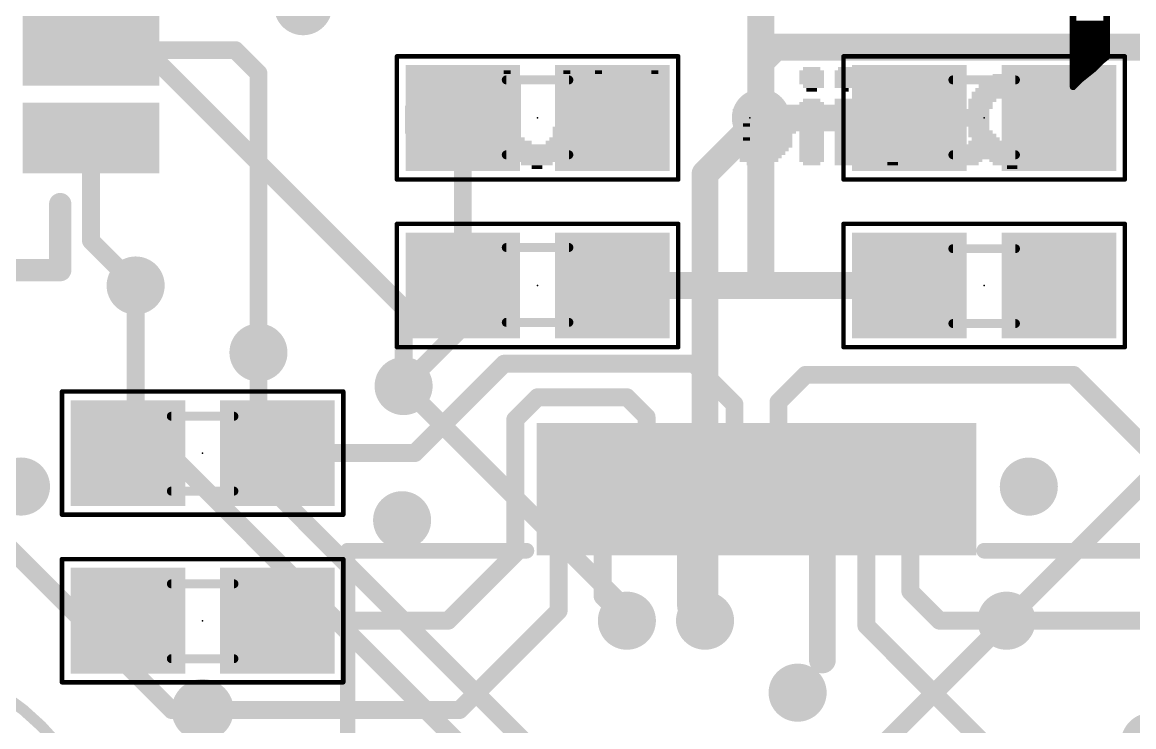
# Model space of a CAD drawing. Extents: x -38 to 69, y -13 to 33.
# Drawn here: x 4.3 to 16.94, y 4.51 to 12.52 of the extents above; entities that cross this region are included whole.
import ezdxf

# ---------------------------------------------------------------- set-up
doc = ezdxf.new("R2010")
doc.units = 0
for name, color, linetype in [('1', 12, 'CONTINUOUS'), ('16', 132, 'CONTINUOUS'), ('18', 110, 'CONTINUOUS'), ('21', 41, 'CONTINUOUS'), ('22', 40, 'CONTINUOUS'), ('23', 53, 'CONTINUOUS'), ('24', 53, 'CONTINUOUS'), ('29', 253, 'CONTINUOUS'), ('31', 253, 'CONTINUOUS'), ('39', 12, 'CONTINUOUS'), ('51', 53, 'CONTINUOUS')]:
    doc.layers.add(name, color=color, linetype=linetype)

# ---------------------------------------------------------------- blocks, each defined once
blk = doc.blocks.new('RECT')
blk.add_solid([(-0.5, -0.5), (0.5, -0.5), (-0.5, 0.5), (0.5, 0.5)])
blk = doc.blocks.new('ROUNDV')
at = {"const_width": 0.5}
blk.add_lwpolyline([(0, -0.25, 1), (0, 0.25, 1), (0, -0.25)], format="xyb", dxfattribs=at)

msp = doc.modelspace()

# ---------------------------------------------------------------- linework, layer by layer
at = {"layer": '1'}
for points, const_width in [([(5.08, 12.2), (6.723, 12.2)], 0.2032), ([(6.723, 12.2), (6.985, 11.938)], 0.2032), ([(12.8698, 12.2348), (12.7, 12.065)], 0.3048), ([(20.2852, 12.2348), (12.8698, 12.2348)], 0.3048), ([(12.7, 12.065), (12.7, 11.43)], 0.3048), ([(6.985, 11.938), (6.985, 8.763)], 0.2032), ([(9.31, 9.525), (9.31, 11.43)], 0.2032), ([(14.39, 11.43), (12.7, 11.43)], 0.3048), ([(12.7, 11.43), (12.7, 9.525)], 0.3048), ([(5.08, 11.2), (5.08, 10.033)], 0.2032), ([(5.08, 10.033), (5.588, 9.525)], 0.2032), ([(9.31, 9.525), (9.31, 9.056)], 0.2032), ([(11.01, 9.525), (11.811, 9.525)], 0.3048), ([(12.065, 9.525), (11.811, 9.525)], 0.3048), ([(12.7, 9.525), (12.065, 9.525)], 0.3048), ([(14.39, 9.525), (12.7, 9.525)], 0.3048), ([(9.31, 9.056), (8.636, 8.382)], 0.2032), ([(8.763, 7.62), (9.779, 8.636)], 0.2032), ([(9.779, 8.636), (11.938, 8.636)], 0.2032), ([(11.938, 8.636), (12.4, 8.174)], 0.2032), ([(13.208, 8.509), (12.9, 8.201)], 0.2032), ([(16.256, 8.509), (13.208, 8.509)], 0.2032), ([(17.145, 7.62), (16.256, 8.509)], 0.2032), ([(10.16, 8.255), (9.906, 8.001)], 0.2032), ([(11.176, 8.255), (10.16, 8.255)], 0.2032), ([(11.4, 8.031), (11.176, 8.255)], 0.2032), ([(12.4, 8.174), (12.4, 7.21)], 0.2032), ([(12.9, 8.201), (12.9, 7.21)], 0.2032), ([(9.906, 8.001), (9.906, 6.477)], 0.2032), ([(11.4, 8.031), (11.4, 7.21)], 0.2032), ([(7.2, 7.62), (8.763, 7.62)], 0.2032), ([(11.9, 7.21), (11.9, 5.88)], 0.3048), ([(13.4, 7.21), (13.4, 5.269)], 0.3048), ([(10.4, 5.828), (10.4, 7.21)], 0.2032), ([(10.9, 7.21), (10.9, 5.991)], 0.2032), ([(13.9, 7.21), (13.9, 5.658)], 0.2032), ([(14.4, 7.21), (14.4, 6.047)], 0.2032), ([(9.906, 6.477), (9.144, 5.715)], 0.2032), ([(10.9, 5.991), (11.176, 5.715)], 0.2032), ([(14.4, 6.047), (14.732, 5.715)], 0.2032), ([(11.9, 5.88), (12.065, 5.715)], 0.3048), ([(9.144, 5.715), (7.2, 5.715)], 0.2032), ([(10.4, 5.828), (9.271, 4.699)], 0.2032), ([(14.732, 5.715), (15.494, 5.715)], 0.2032), ([(18.2, 5.715), (15.494, 5.715)], 0.2032), ([(13.9, 5.658), (15.24, 4.318)], 0.2032), ([(9.271, 4.699), (6.35, 4.699)], 0.2032)]:
    msp.add_lwpolyline(points, dxfattribs=dict(at, const_width=const_width))
for points, const_width in [([(5.08, 12.2508, 1), (5.08, 12.1492)], 0.1016), ([(6.7589, 12.2359, 1), (6.6871, 12.1641)], 0.1016), ([(6.723, 12.1492, 1), (6.723, 12.2508)], 0.1016), ([(12.8698, 12.311, 1), (12.8698, 12.1586)], 0.1524), ([(12.9237, 12.1809, 1), (12.8159, 12.2887)], 0.1524), ([(12.7762, 12.065, 1), (12.6238, 12.065)], 0.1524), ([(12.6461, 12.1189, 1), (12.7539, 12.0111)], 0.1524), ([(7.0358, 11.938, 1), (6.9342, 11.938)], 0.1016), ([(6.9491, 11.9021, 1), (7.0209, 11.9739)], 0.1016), ([(9.3608, 11.43, 1), (9.2592, 11.43)], 0.1016), ([(12.7, 11.5062, 1), (12.7, 11.3538)], 0.1524), ([(12.7762, 11.43, 1), (12.6238, 11.43)], 0.1524), ([(12.6238, 11.43, 1), (12.7762, 11.43)], 0.1524), ([(14.39, 11.3538, 1), (14.39, 11.5062)], 0.1524), ([(5.1308, 11.2, 1), (5.0292, 11.2)], 0.1016), ([(5.1159, 10.0689, 1), (5.0441, 9.9971)], 0.1016), ([(5.0292, 10.033, 1), (5.1308, 10.033)], 0.1016), ([(5.5521, 9.4891, 1), (5.6239, 9.5609)], 0.1016), ([(9.3608, 9.525, 1), (9.2592, 9.525)], 0.1016), ([(11.01, 9.6012, 1), (11.01, 9.4488)], 0.1524), ([(11.811, 9.6012, 1), (11.811, 9.4488)], 0.1524), ([(11.811, 9.4488, 1), (11.811, 9.6012)], 0.1524), ([(12.065, 9.6012, 1), (12.065, 9.4488)], 0.1524), ([(12.065, 9.4488, 1), (12.065, 9.6012)], 0.1524), ([(12.7, 9.6012, 1), (12.7, 9.4488)], 0.1524), ([(12.7, 9.4488, 1), (12.7, 9.6012)], 0.1524), ([(14.39, 9.4488, 1), (14.39, 9.6012)], 0.1524), ([(9.2592, 9.525, 1), (9.3608, 9.525)], 0.1016), ([(12.6238, 9.525, 1), (12.7762, 9.525)], 0.1524), ([(9.2592, 9.056, 1), (9.3608, 9.056)], 0.1016), ([(9.3459, 9.0201, 1), (9.2741, 9.0919)], 0.1016), ([(6.9342, 8.763, 1), (7.0358, 8.763)], 0.1016), ([(9.779, 8.6868, 1), (9.779, 8.5852)], 0.1016), ([(9.8149, 8.6001, 1), (9.7431, 8.6719)], 0.1016), ([(11.9739, 8.6719, 1), (11.9021, 8.6001)], 0.1016), ([(11.938, 8.5852, 1), (11.938, 8.6868)], 0.1016), ([(13.208, 8.5598, 1), (13.208, 8.4582)], 0.1016), ([(13.2439, 8.4731, 1), (13.1721, 8.5449)], 0.1016), ([(16.2919, 8.5449, 1), (16.2201, 8.4731)], 0.1016), ([(16.256, 8.4582, 1), (16.256, 8.5598)], 0.1016), ([(8.6001, 8.4179, 1), (8.6719, 8.3461)], 0.1016), ([(10.16, 8.3058, 1), (10.16, 8.2042)], 0.1016), ([(10.1959, 8.2191, 1), (10.1241, 8.2909)], 0.1016), ([(11.2119, 8.2909, 1), (11.1401, 8.2191)], 0.1016), ([(11.176, 8.2042, 1), (11.176, 8.3058)], 0.1016), ([(12.4508, 8.174, 1), (12.3492, 8.174)], 0.1016), ([(12.3641, 8.1381, 1), (12.4359, 8.2099)], 0.1016), ([(12.9508, 8.201, 1), (12.8492, 8.201)], 0.1016), ([(12.8641, 8.2369, 1), (12.9359, 8.1651)], 0.1016), ([(9.9568, 8.001, 1), (9.8552, 8.001)], 0.1016), ([(11.4508, 8.031, 1), (11.3492, 8.031)], 0.1016), ([(11.3641, 7.9951, 1), (11.4359, 8.0669)], 0.1016), ([(9.8701, 8.0369, 1), (9.9419, 7.9651)], 0.1016), ([(7.2, 7.6708, 1), (7.2, 7.5692)], 0.1016), ([(8.763, 7.5692, 1), (8.763, 7.6708)], 0.1016), ([(8.7271, 7.6559, 1), (8.7989, 7.5841)], 0.1016), ([(11.9762, 7.21, 1), (11.8238, 7.21)], 0.1524), ([(13.4762, 7.21, 1), (13.3238, 7.21)], 0.1524), ([(10.4508, 7.21, 1), (10.3492, 7.21)], 0.1016), ([(10.9508, 7.21, 1), (10.8492, 7.21)], 0.1016), ([(11.3492, 7.21, 1), (11.4508, 7.21)], 0.1016), ([(12.3492, 7.21, 1), (12.4508, 7.21)], 0.1016), ([(12.8492, 7.21, 1), (12.9508, 7.21)], 0.1016), ([(13.9508, 7.21, 1), (13.8492, 7.21)], 0.1016), ([(14.4508, 7.21, 1), (14.3492, 7.21)], 0.1016), ([(9.9419, 6.4411, 1), (9.8701, 6.5129)], 0.1016), ([(9.8552, 6.477, 1), (9.9568, 6.477)], 0.1016), ([(10.9359, 6.0269, 1), (10.8641, 5.9551)], 0.1016), ([(14.4359, 6.0829, 1), (14.3641, 6.0111)], 0.1016), ([(14.3492, 6.047, 1), (14.4508, 6.047)], 0.1016), ([(10.8492, 5.991, 1), (10.9508, 5.991)], 0.1016), ([(11.9539, 5.9339, 1), (11.8461, 5.8261)], 0.1524), ([(11.8238, 5.88, 1), (11.9762, 5.88)], 0.1524), ([(7.2, 5.7658, 1), (7.2, 5.6642)], 0.1016), ([(9.144, 5.6642, 1), (9.144, 5.7658)], 0.1016), ([(10.3492, 5.828, 1), (10.4508, 5.828)], 0.1016), ([(10.4359, 5.7921, 1), (10.3641, 5.8639)], 0.1016), ([(12.0111, 5.6611, 1), (12.1189, 5.7689)], 0.1524), ([(14.732, 5.7658, 1), (14.732, 5.6642)], 0.1016), ([(15.494, 5.7658, 1), (15.494, 5.6642)], 0.1016), ([(15.494, 5.6642, 1), (15.494, 5.7658)], 0.1016), ([(9.1081, 5.7509, 1), (9.1799, 5.6791)], 0.1016), ([(11.1401, 5.6791, 1), (11.2119, 5.7509)], 0.1016), ([(13.9359, 5.6939, 1), (13.8641, 5.6221)], 0.1016), ([(13.8492, 5.658, 1), (13.9508, 5.658)], 0.1016), ([(14.6961, 5.6791, 1), (14.7679, 5.7509)], 0.1016), ([(13.3238, 5.269, 1), (13.4762, 5.269)], 0.1524), ([(6.35, 4.7498, 1), (6.35, 4.6482)], 0.1016), ([(9.2351, 4.7349, 1), (9.3069, 4.6631)], 0.1016), ([(9.271, 4.6482, 1), (9.271, 4.7498)], 0.1016)]:
    msp.add_lwpolyline(points, format="xyb", dxfattribs=dict(at, const_width=const_width))
at = {"layer": '16'}
for points, const_width in [([(4.699, 13.208), (8.636, 9.271)], 0.2032), ([(12.7, 13.208), (12.7, 11.43)], 0.3048), ([(12.7, 11.43), (12.065, 10.795)], 0.3048), ([(12.065, 10.795), (12.065, 5.715)], 0.3048), ([(5.588, 9.525), (5.588, 8.001)], 0.2032), ([(8.636, 8.382), (8.636, 9.271)], 0.2032), ([(6.985, 8.763), (6.985, 7.366)], 0.2032), ([(11.176, 5.842), (8.636, 8.382)], 0.2032), ([(10.795, 2.794), (5.588, 8.001)], 0.2032), ([(17.78, 8.001), (15.494, 5.715)], 0.2032), ([(5.9988, 4.699), (3.175, 7.5228)], 0.2032), ([(6.985, 7.366), (10.922, 3.429)], 0.2032), ([(11.176, 5.715), (11.176, 5.842)], 0.2032), ([(13.208, 3.429), (15.494, 5.715)], 0.2032), ([(6.35, 4.699), (5.9988, 4.699)], 0.2032)]:
    msp.add_lwpolyline(points, dxfattribs=dict(at, const_width=const_width))
for points, const_width in [([(12.6238, 11.43, 1), (12.7762, 11.43)], 0.1524), ([(12.7539, 11.3761, 1), (12.6461, 11.4839)], 0.1524), ([(12.1412, 10.795, 1), (11.9888, 10.795)], 0.1524), ([(12.0111, 10.8489, 1), (12.1189, 10.7411)], 0.1524), ([(5.6388, 9.525, 1), (5.5372, 9.525)], 0.1016), ([(8.6868, 9.271, 1), (8.5852, 9.271)], 0.1016), ([(8.6001, 9.2351, 1), (8.6719, 9.3069)], 0.1016), ([(7.0358, 8.763, 1), (6.9342, 8.763)], 0.1016), ([(8.6719, 8.4179, 1), (8.6001, 8.3461)], 0.1016), ([(8.5852, 8.382, 1), (8.6868, 8.382)], 0.1016), ([(5.6239, 8.0369, 1), (5.5521, 7.9651)], 0.1016), ([(5.5372, 8.001, 1), (5.6388, 8.001)], 0.1016), ([(7.0209, 7.4019, 1), (6.9491, 7.3301)], 0.1016), ([(6.9342, 7.366, 1), (7.0358, 7.366)], 0.1016), ([(11.2268, 5.842, 1), (11.1252, 5.842)], 0.1016), ([(11.1401, 5.8061, 1), (11.2119, 5.8779)], 0.1016), ([(15.5299, 5.6791, 1), (15.4581, 5.7509)], 0.1016), ([(11.1252, 5.715, 1), (11.2268, 5.715)], 0.1016), ([(11.9888, 5.715, 1), (12.1412, 5.715)], 0.1524), ([(15.4581, 5.7509, 1), (15.5299, 5.6791)], 0.1016), ([(5.9988, 4.7498, 1), (5.9988, 4.6482)], 0.1016), ([(5.9629, 4.6631, 1), (6.0347, 4.7349)], 0.1016), ([(6.35, 4.6482, 1), (6.35, 4.7498)], 0.1016)]:
    msp.add_lwpolyline(points, format="xyb", dxfattribs=dict(at, const_width=const_width))
at = {"layer": '21'}
for points, const_width in [([(4.73, 10.45), (4.73, 9.7)], 0.254), ([(4.73, 9.7), (3.08, 9.7)], 0.254), ([(8, 6.51), (8, 2.864)], 0.1778), ([(8, 6.51), (10.033, 6.51)], 0.1778), ([(17.3, 6.51), (15.24, 6.51)], 0.1778)]:
    msp.add_lwpolyline(points, dxfattribs=dict(at, const_width=const_width))
for points, const_width in [([(4.7935, 10.45, 1), (4.6665, 10.45)], 0.127), ([(4.6665, 9.7, 1), (4.7935, 9.7)], 0.127), ([(4.73, 9.6365, 1), (4.73, 9.7635)], 0.127), ([(8.0444, 6.51, 1), (7.9555, 6.51)], 0.0889), ([(8, 6.5545, 1), (8, 6.4656)], 0.0889), ([(10.033, 6.4656, 1), (10.033, 6.5545)], 0.0889), ([(15.24, 6.5545, 1), (15.24, 6.4656)], 0.0889)]:
    msp.add_lwpolyline(points, format="xyb", dxfattribs=dict(at, const_width=const_width))
at = {"layer": '22', "const_width": 0.0762}
for points in [[(16.632, 12.124), (16.632, 13.974)], [(16.252, 12.804), (16.252, 11.784)], [(16.252, 12.4968), (16.632, 12.4968)], [(16.252, 12.4206), (16.632, 12.4206)], [(16.252, 12.3444), (16.632, 12.3444)], [(16.252, 12.2682), (16.632, 12.2682)], [(16.252, 12.192), (16.632, 12.192)], [(16.252, 12.1158), (16.6218, 12.1158)], [(16.582, 12.084), (16.632, 12.124)], [(16.252, 12.0396), (16.5376, 12.0396)], [(16.342, 11.874), (16.492, 11.994)], [(16.492, 11.994), (16.582, 12.084)], [(16.252, 11.9634), (16.4537, 11.9634)], [(16.252, 11.8872), (16.3585, 11.8872)], [(16.252, 11.784), (16.342, 11.874)], [(16.252, 11.811), (16.279, 11.811)]]:
    msp.add_lwpolyline(points, dxfattribs=at)
at = {"layer": '22', "const_width": 0.0381}
for points in [[(16.252, 12.5159, 1), (16.252, 12.4778)], [(16.632, 12.4778, 1), (16.632, 12.5159)], [(16.252, 12.4397, 1), (16.252, 12.4016)], [(16.632, 12.4016, 1), (16.632, 12.4397)], [(16.252, 12.3635, 1), (16.252, 12.3254)], [(16.252, 12.2873, 1), (16.252, 12.2492)], [(16.632, 12.3254, 1), (16.632, 12.3635)], [(16.632, 12.2492, 1), (16.632, 12.2873)], [(16.252, 12.2111, 1), (16.252, 12.173)], [(16.252, 12.1349, 1), (16.252, 12.0968)], [(16.613, 12.124, 1), (16.6511, 12.124)], [(16.6439, 12.1091, 1), (16.6201, 12.1389)], [(16.6218, 12.0968, 1), (16.6218, 12.1349)], [(16.632, 12.173, 1), (16.632, 12.2111)], [(16.252, 12.0587, 1), (16.252, 12.0206)], [(16.4785, 12.0075, 1), (16.5055, 11.9805)], [(16.5039, 11.9791, 1), (16.4801, 12.0089)], [(16.5376, 12.0206, 1), (16.5376, 12.0587)], [(16.5701, 12.0989, 1), (16.5939, 12.0691)], [(16.5955, 12.0705, 1), (16.5685, 12.0975)], [(16.252, 11.9825, 1), (16.252, 11.9444)], [(16.252, 11.9063, 1), (16.252, 11.8681)], [(16.3301, 11.8889, 1), (16.3539, 11.8591)], [(16.3555, 11.8605, 1), (16.3285, 11.8875)], [(16.3585, 11.8681, 1), (16.3585, 11.9063)], [(16.4537, 11.9444, 1), (16.4537, 11.9825)], [(16.252, 11.83, 1), (16.252, 11.7919)], [(16.2385, 11.7975, 1), (16.2655, 11.7705)], [(16.233, 11.784, 1), (16.2711, 11.784)], [(16.279, 11.7919, 1), (16.279, 11.83)]]:
    msp.add_lwpolyline(points, format="xyb", dxfattribs=at)
at = {"layer": '23'}
for p in [(10.16, 11.43), (15.24, 11.43), (10.16, 9.525), (15.24, 9.525), (6.35, 7.62), (6.35, 5.715)]:
    msp.add_point(p, dxfattribs=at)
at = {"layer": '24'}
msp.add_point((12.573, 11.43), dxfattribs=at)
at = {"layer": '39', "const_width": 0.0508}
for points in [[(8.56, 12.13), (11.76, 12.13)], [(8.56, 10.73), (8.56, 12.13)], [(11.76, 12.13), (11.76, 10.73)], [(13.64, 12.13), (16.84, 12.13)], [(13.64, 10.73), (13.64, 12.13)], [(16.84, 12.13), (16.84, 10.73)], [(11.76, 10.73), (8.56, 10.73)], [(16.84, 10.73), (13.64, 10.73)], [(8.56, 10.225), (11.76, 10.225)], [(8.56, 8.825), (8.56, 10.225)], [(11.76, 10.225), (11.76, 8.825)], [(13.64, 8.825), (13.64, 10.225)], [(13.64, 10.225), (16.84, 10.225)], [(16.84, 10.225), (16.84, 8.825)], [(11.76, 8.825), (8.56, 8.825)], [(16.84, 8.825), (13.64, 8.825)], [(4.75, 6.92), (4.75, 8.32)], [(4.75, 8.32), (7.95, 8.32)], [(7.95, 8.32), (7.95, 6.92)], [(7.95, 6.92), (4.75, 6.92)], [(4.75, 5.015), (4.75, 6.415)], [(4.75, 6.415), (7.95, 6.415)], [(7.95, 6.415), (7.95, 5.015)], [(7.95, 5.015), (4.75, 5.015)]]:
    msp.add_lwpolyline(points, dxfattribs=at)
at = {"layer": '39'}
for points, const_width in [([(8.56, 12.1427, 1), (8.56, 12.1173)], 0.0254), ([(8.5727, 12.13, 1), (8.5473, 12.13)], 0.0254), ([(11.7727, 12.13, 1), (11.7473, 12.13)], 0.0254), ([(11.76, 12.1173, 1), (11.76, 12.1427)], 0.0254), ([(13.64, 12.1427, 1), (13.64, 12.1173)], 0.0254), ([(13.6527, 12.13, 1), (13.6273, 12.13)], 0.0254), ([(16.8527, 12.13, 1), (16.8273, 12.13)], 0.0254), ([(16.84, 12.1173, 1), (16.84, 12.1427)], 0.0254), ([(8.56, 10.7427, 1), (8.56, 10.7173)], 0.0254), ([(11.76, 10.7173, 1), (11.76, 10.7427)], 0.0254), ([(13.64, 10.7427, 1), (13.64, 10.7173)], 0.0254), ([(16.84, 10.7173, 1), (16.84, 10.7427)], 0.0254), ([(8.5473, 10.73, 1), (8.5727, 10.73)], 0.0254), ([(11.7473, 10.73, 1), (11.7727, 10.73)], 0.0254), ([(13.6273, 10.73, 1), (13.6527, 10.73)], 0.0254), ([(16.8273, 10.73, 1), (16.8527, 10.73)], 0.0254), ([(8.56, 10.2377, 1), (8.56, 10.2123)], 0.0254), ([(8.5727, 10.225, 1), (8.5473, 10.225)], 0.0254), ([(11.7727, 10.225, 1), (11.7473, 10.225)], 0.0254), ([(11.76, 10.2123, 1), (11.76, 10.2377)], 0.0254), ([(13.6527, 10.225, 1), (13.6273, 10.225)], 0.0254), ([(13.64, 10.2377, 1), (13.64, 10.2123)], 0.0254), ([(16.8527, 10.225, 1), (16.8273, 10.225)], 0.0254), ([(16.84, 10.2123, 1), (16.84, 10.2377)], 0.0254), ([(8.56, 8.8377, 1), (8.56, 8.8123)], 0.0254), ([(8.5473, 8.825, 1), (8.5727, 8.825)], 0.0254), ([(11.7473, 8.825, 1), (11.7727, 8.825)], 0.0254), ([(11.76, 8.8123, 1), (11.76, 8.8377)], 0.0254), ([(13.64, 8.8377, 1), (13.64, 8.8123)], 0.0254), ([(13.6273, 8.825, 1), (13.6527, 8.825)], 0.0254), ([(16.8273, 8.825, 1), (16.8527, 8.825)], 0.0254), ([(16.84, 8.8123, 1), (16.84, 8.8377)], 0.0254), ([(4.7627, 8.32, 1), (4.7373, 8.32)], 0.0254), ([(4.75, 8.3327, 1), (4.75, 8.3073)], 0.0254), ([(7.9627, 8.32, 1), (7.9373, 8.32)], 0.0254), ([(7.95, 8.3073, 1), (7.95, 8.3327)], 0.0254), ([(4.75, 6.9327, 1), (4.75, 6.9073)], 0.0254), ([(4.7373, 6.92, 1), (4.7627, 6.92)], 0.0254), ([(7.9373, 6.92, 1), (7.9627, 6.92)], 0.0254), ([(7.95, 6.9073, 1), (7.95, 6.9327)], 0.0254), ([(4.7627, 6.415, 1), (4.7373, 6.415)], 0.0254), ([(4.75, 6.4277, 1), (4.75, 6.4023)], 0.0254), ([(7.9627, 6.415, 1), (7.9373, 6.415)], 0.0254), ([(7.95, 6.4023, 1), (7.95, 6.4277)], 0.0254), ([(2.54, -0.254, 1), (2.54, 5.334, 1), (2.54, -0.254)], 0.127), ([(4.75, 5.0277, 1), (4.75, 5.0023)], 0.0254), ([(4.7373, 5.015, 1), (4.7627, 5.015)], 0.0254), ([(7.9373, 5.015, 1), (7.9627, 5.015)], 0.0254), ([(7.95, 5.0023, 1), (7.95, 5.0277)], 0.0254)]:
    msp.add_lwpolyline(points, format="xyb", dxfattribs=dict(at, const_width=const_width))
at = {"layer": '51', "const_width": 0.1016}
for points in [[(9.804, 11.862), (10.516, 11.862)], [(14.884, 11.862), (15.596, 11.862)], [(9.804, 11.011), (10.516, 11.011)], [(14.884, 11.011), (15.596, 11.011)], [(9.804, 9.957), (10.516, 9.957)], [(15.596, 9.944), (14.884, 9.944)], [(9.804, 9.106), (10.516, 9.106)], [(15.596, 9.093), (14.884, 9.093)], [(6.706, 8.039), (5.994, 8.039)], [(6.706, 7.188), (5.994, 7.188)], [(6.706, 6.134), (5.994, 6.134)], [(6.706, 5.283), (5.994, 5.283)]]:
    msp.add_lwpolyline(points, dxfattribs=at)
at = {"layer": '51', "const_width": 0.0508}
for points in [[(9.804, 11.8874, 1), (9.804, 11.8366)], [(10.516, 11.8366, 1), (10.516, 11.8874)], [(14.884, 11.8874, 1), (14.884, 11.8366)], [(15.596, 11.8366, 1), (15.596, 11.8874)], [(9.804, 11.0364, 1), (9.804, 10.9856)], [(10.516, 10.9856, 1), (10.516, 11.0364)], [(14.884, 11.0364, 1), (14.884, 10.9856)], [(15.596, 10.9856, 1), (15.596, 11.0364)], [(9.804, 9.9824, 1), (9.804, 9.9316)], [(10.516, 9.9316, 1), (10.516, 9.9824)], [(14.884, 9.9694, 1), (14.884, 9.9186)], [(15.596, 9.9186, 1), (15.596, 9.9694)], [(9.804, 9.1314, 1), (9.804, 9.0806)], [(10.516, 9.0806, 1), (10.516, 9.1314)], [(14.884, 9.1184, 1), (14.884, 9.0676)], [(15.596, 9.0676, 1), (15.596, 9.1184)], [(5.994, 8.0644, 1), (5.994, 8.0136)], [(6.706, 8.0136, 1), (6.706, 8.0644)], [(5.994, 7.2134, 1), (5.994, 7.1626)], [(6.706, 7.1626, 1), (6.706, 7.2134)], [(5.994, 6.1594, 1), (5.994, 6.1086)], [(6.706, 6.1086, 1), (6.706, 6.1594)], [(5.994, 5.3084, 1), (5.994, 5.2576)], [(6.706, 5.2576, 1), (6.706, 5.3084)]]:
    msp.add_lwpolyline(points, format="xyb", dxfattribs=at)

# ---------------------------------------------------------------- block references
at = {"layer": '1'}
for p, xscale, yscale, rotation in [((5.08, 12.2), 0.6, 1.35, 270), ((5.08, 11.2), 0.6, 1.35, 270), ((10.4, 7.21), 1.3, 0.3, 90), ((10.9, 7.21), 1.3, 0.3, 90), ((11.4, 7.21), 1.3, 0.3, 90), ((11.9, 7.21), 1.3, 0.3, 90), ((12.4, 7.21), 1.3, 0.3, 90), ((12.9, 7.21), 1.3, 0.3, 90), ((13.4, 7.21), 1.3, 0.3, 90), ((13.9, 7.21), 1.3, 0.3, 90), ((14.4, 7.21), 1.3, 0.3, 90), ((14.9, 7.21), 1.3, 0.3, 90)]:
    msp.add_blockref('RECT', p, dxfattribs=dict(at, xscale=xscale, yscale=yscale, rotation=rotation))
at = {"layer": '1', "xscale": 1.1}
for p in [(9.31, 11.43), (11.01, 11.43), (14.39, 11.43), (16.09, 11.43), (9.31, 9.525), (11.01, 9.525)]:
    msp.add_blockref('RECT', p, dxfattribs=at)
at = {"layer": '1', "xscale": 1.1, "rotation": 180}
for p in [(14.39, 9.525), (16.09, 9.525), (5.5, 7.62), (7.2, 7.62), (5.5, 5.715), (7.2, 5.715)]:
    msp.add_blockref('RECT', p, dxfattribs=at)
at = {"layer": '18'}
for p, xscale, yscale in [((7.493, 12.7), 0.6604, 0.6604), ((7.493, 12.7), 0.6604, 0.6604), ((12.7, 11.43), 0.6604, 0.6604), ((12.7, 11.43), 0.6604, 0.6604), ((5.588, 9.525), 0.6604, 0.6604), ((5.588, 9.525), 0.6604, 0.6604), ((6.985, 8.763), 0.6604, 0.6604), ((6.985, 8.763), 0.6604, 0.6604), ((8.636, 8.382), 0.6604, 0.6604), ((8.636, 8.382), 0.6604, 0.6604), ((4.284, 7.24), 0.6604, 0.6604), ((4.284, 7.24), 0.6604, 0.6604), ((15.748, 7.239), 0.6604, 0.6604), ((15.748, 7.239), 0.6604, 0.6604), ((8.619, 6.857), 0.6604, 0.6604), ((8.619, 6.857), 0.6604, 0.6604), ((11.176, 5.715), 0.6604, 0.6604), ((11.176, 5.715), 0.6604, 0.6604), ((12.065, 5.715), 0.6604, 0.6604), ((12.065, 5.715), 0.6604, 0.6604), ((15.494, 5.715), 0.6604, 0.6604), ((15.494, 5.715), 0.6604, 0.6604), ((13.118, 4.897), 0.6604, 0.6604), ((13.118, 4.897), 0.6604, 0.6604), ((6.35, 4.699), 0.7056, 0.7056), ((6.35, 4.699), 0.7056, 0.7056), ((17.145, 4.318), 0.7056, 0.7056), ((17.145, 4.318), 0.7056, 0.7056)]:
    msp.add_blockref('ROUNDV', p, dxfattribs=dict(at, xscale=xscale, yscale=yscale))
at = {"layer": '22', "yscale": 0.04, "rotation": 180}
for p, xscale in [((9.233, 11.87), 0.68), ((9.273, 11.91), 0.6), ((9.313, 11.95), 0.36), ((9.813, 11.91), 0.24), ((9.813, 11.87), 0.24), ((9.813, 11.95), 0.08), ((10.493, 11.91), 0.24), ((10.493, 11.87), 0.24), ((10.493, 11.95), 0.08), ((10.853, 11.91), 0.24), ((10.853, 11.87), 0.24), ((10.853, 11.95), 0.08), ((11.493, 11.91), 0.24), ((11.493, 11.87), 0.24), ((11.493, 11.95), 0.08), ((13.278, 11.95), 0.28), ((13.278, 11.91), 0.28), ((13.278, 11.87), 0.28), ((13.278, 11.99), 0.2), ((13.658, 11.95), 0.24), ((13.658, 11.91), 0.24), ((13.658, 11.87), 0.24), ((13.658, 11.99), 0.16), ((15.558, 11.87), 0.6), ((15.558, 11.91), 0.44), ((15.578, 11.95), 0.24), ((9.173, 11.75), 0.8), ((9.193, 11.79), 0.76), ((9.213, 11.83), 0.72), ((9.833, 11.83), 0.28), ((9.833, 11.79), 0.28), ((9.833, 11.75), 0.28), ((10.493, 11.83), 0.24), ((10.493, 11.79), 0.24), ((10.493, 11.75), 0.24), ((10.873, 11.83), 0.28), ((10.873, 11.79), 0.28), ((10.873, 11.75), 0.28), ((11.493, 11.83), 0.24), ((11.493, 11.79), 0.24), ((11.493, 11.75), 0.24), ((13.278, 11.83), 0.28), ((13.298, 11.79), 0.24), ((13.278, 11.75), 0.12), ((13.658, 11.83), 0.24), ((13.658, 11.79), 0.24), ((13.658, 11.75), 0.08), ((15.558, 11.75), 0.84), ((15.558, 11.79), 0.76), ((15.558, 11.83), 0.68), ((8.893, 11.67), 0.4), ((8.853, 11.63), 0.32), ((9.153, 11.71), 0.84), ((9.433, 11.67), 0.28), ((9.433, 11.63), 0.28), ((9.833, 11.71), 0.28), ((9.833, 11.67), 0.28), ((9.833, 11.63), 0.28), ((10.493, 11.71), 0.24), ((10.493, 11.67), 0.24), ((10.493, 11.63), 0.24), ((10.873, 11.71), 0.28), ((10.873, 11.67), 0.28), ((10.873, 11.63), 0.28), ((11.493, 11.71), 0.24), ((11.493, 11.67), 0.24), ((11.493, 11.63), 0.24), ((12.678, 11.63), 0.28), ((13.278, 11.63), 0.2), ((13.638, 11.63), 0.2), ((13.998, 11.63), 0.2), ((14.418, 11.63), 0.16), ((14.818, 11.63), 0.16), ((15.218, 11.63), 0.32), ((15.558, 11.71), 0.92), ((15.278, 11.67), 0.36), ((15.838, 11.67), 0.36), ((15.898, 11.63), 0.32), ((8.793, 11.55), 0.28), ((8.793, 11.51), 0.28), ((8.833, 11.59), 0.28), ((9.433, 11.59), 0.28), ((9.433, 11.55), 0.28), ((9.433, 11.51), 0.28), ((9.833, 11.59), 0.28), ((9.833, 11.55), 0.28), ((9.833, 11.51), 0.28), ((10.493, 11.59), 0.24), ((10.493, 11.55), 0.24), ((10.493, 11.51), 0.24), ((10.873, 11.59), 0.28), ((10.873, 11.55), 0.28), ((11.173, 11.51), 0.88), ((11.493, 11.59), 0.24), ((11.493, 11.55), 0.24), ((12.678, 11.51), 0.6), ((12.678, 11.55), 0.52), ((12.678, 11.59), 0.44), ((13.278, 11.59), 0.28), ((13.278, 11.55), 0.28), ((13.278, 11.51), 0.28), ((13.658, 11.59), 0.24), ((13.658, 11.55), 0.24), ((13.658, 11.51), 0.24), ((13.978, 11.59), 0.24), ((13.998, 11.55), 0.28), ((13.998, 11.51), 0.28), ((14.398, 11.55), 0.28), ((14.398, 11.51), 0.28), ((14.418, 11.59), 0.24), ((14.798, 11.51), 0.28), ((14.818, 11.59), 0.24), ((14.838, 11.55), 0.28), ((15.158, 11.51), 0.28), ((15.198, 11.59), 0.28), ((15.198, 11.55), 0.28), ((15.918, 11.59), 0.28), ((15.918, 11.55), 0.28), ((15.958, 11.51), 0.28), ((8.793, 11.47), 0.28), ((8.793, 11.43), 0.28), ((8.793, 11.39), 0.28), ((9.433, 11.47), 0.28), ((9.433, 11.43), 0.28), ((9.433, 11.39), 0.28), ((9.833, 11.47), 0.28), ((9.833, 11.43), 0.28), ((9.833, 11.39), 0.28), ((10.493, 11.47), 0.24), ((10.493, 11.43), 0.24), ((10.493, 11.39), 0.24), ((11.173, 11.47), 0.88), ((11.173, 11.43), 0.88), ((11.173, 11.39), 0.88), ((12.698, 11.47), 0.64), ((12.738, 11.43), 0.64), ((12.558, 11.39), 0.2), ((12.878, 11.39), 0.36), ((13.278, 11.47), 0.28), ((13.278, 11.43), 0.28), ((13.278, 11.39), 0.28), ((13.658, 11.47), 0.24), ((13.658, 11.43), 0.24), ((13.658, 11.39), 0.24), ((13.998, 11.47), 0.28), ((14.038, 11.43), 0.28), ((14.038, 11.39), 0.28), ((14.398, 11.43), 0.36), ((14.398, 11.39), 0.36), ((14.418, 11.47), 0.32), ((14.758, 11.39), 0.28), ((14.798, 11.47), 0.28), ((14.798, 11.43), 0.28), ((15.158, 11.47), 0.28), ((15.158, 11.43), 0.28), ((15.158, 11.39), 0.28), ((15.958, 11.47), 0.28), ((15.958, 11.43), 0.28), ((15.958, 11.39), 0.28), ((8.793, 11.35), 0.28), ((8.793, 11.31), 0.28), ((8.813, 11.27), 0.32), ((9.433, 11.35), 0.28), ((9.433, 11.31), 0.28), ((9.433, 11.27), 0.28), ((9.833, 11.35), 0.28), ((9.833, 11.31), 0.28), ((9.833, 11.27), 0.28), ((10.473, 11.31), 0.28), ((10.473, 11.27), 0.28), ((10.493, 11.35), 0.24), ((11.173, 11.35), 0.88), ((11.173, 11.31), 0.88), ((10.873, 11.27), 0.28), ((11.493, 11.27), 0.24), ((12.538, 11.35), 0.08), ((12.918, 11.35), 0.28), ((12.918, 11.31), 0.28), ((12.958, 11.27), 0.28), ((13.278, 11.35), 0.28), ((13.278, 11.31), 0.28), ((13.278, 11.27), 0.28), ((13.658, 11.35), 0.24), ((13.658, 11.31), 0.24), ((13.658, 11.27), 0.24), ((14.418, 11.35), 0.96), ((14.398, 11.31), 0.92), ((14.398, 11.27), 0.92), ((15.158, 11.35), 0.28), ((15.178, 11.31), 0.24), ((15.198, 11.27), 0.28), ((15.918, 11.27), 0.28), ((15.958, 11.35), 0.28), ((15.958, 11.31), 0.28), ((8.853, 11.23), 0.32), ((8.873, 11.19), 0.36), ((9.153, 11.15), 0.84), ((9.153, 11.11), 0.84), ((9.433, 11.23), 0.28), ((9.433, 11.19), 0.28), ((9.833, 11.23), 0.28), ((9.873, 11.19), 0.28), ((9.913, 11.15), 0.36), ((10.173, 11.11), 0.8), ((10.413, 11.15), 0.32), ((10.453, 11.19), 0.32), ((10.473, 11.23), 0.28), ((10.873, 11.23), 0.28), ((10.873, 11.19), 0.28), ((10.873, 11.15), 0.28), ((10.873, 11.11), 0.28), ((11.493, 11.23), 0.24), ((11.493, 11.19), 0.24), ((11.493, 11.15), 0.24), ((11.493, 11.11), 0.24), ((12.738, 11.11), 0.64), ((12.558, 11.15), 0.2), ((12.538, 11.19), 0.08), ((12.878, 11.15), 0.36), ((12.918, 11.23), 0.28), ((12.918, 11.19), 0.28), ((13.278, 11.23), 0.28), ((13.278, 11.19), 0.28), ((13.278, 11.15), 0.28), ((13.278, 11.11), 0.28), ((13.658, 11.23), 0.24), ((13.658, 11.19), 0.24), ((13.658, 11.15), 0.24), ((13.658, 11.11), 0.24), ((14.418, 11.23), 0.88), ((14.398, 11.19), 0.84), ((14.198, 11.15), 0.36), ((14.198, 11.11), 0.36), ((14.618, 11.15), 0.4), ((14.598, 11.11), 0.36), ((15.498, 11.11), 1.04), ((15.218, 11.23), 0.32), ((15.258, 11.15), 0.4), ((15.258, 11.19), 0.32), ((15.838, 11.15), 0.36), ((15.878, 11.19), 0.36), ((15.898, 11.23), 0.32), ((9.173, 11.07), 0.8), ((9.193, 11.03), 0.76), ((9.213, 10.99), 0.72), ((10.153, 11.07), 0.76), ((10.153, 11.03), 0.68), ((10.153, 10.99), 0.6), ((10.873, 11.07), 0.28), ((10.873, 11.03), 0.28), ((10.873, 10.99), 0.28), ((11.493, 11.07), 0.24), ((11.493, 11.03), 0.24), ((11.493, 10.99), 0.24), ((12.698, 11.07), 0.64), ((12.678, 11.03), 0.6), ((12.678, 10.99), 0.52), ((13.278, 11.07), 0.28), ((13.278, 11.03), 0.28), ((13.278, 10.99), 0.28), ((13.658, 11.07), 0.24), ((13.658, 11.03), 0.24), ((13.658, 10.99), 0.24), ((14.198, 11.07), 0.36), ((14.198, 11.03), 0.28), ((14.198, 10.99), 0.28), ((14.618, 11.07), 0.32), ((14.618, 11.03), 0.32), ((14.618, 10.99), 0.24), ((15.458, 11.07), 1.04), ((15.418, 10.99), 0.96), ((9.253, 10.95), 0.64), ((9.273, 10.91), 0.52), ((10.153, 10.95), 0.52), ((10.153, 10.91), 0.36), ((10.153, 10.87), 0.12), ((10.853, 10.95), 0.24), ((10.873, 10.91), 0.2), ((11.493, 10.95), 0.24), ((11.493, 10.91), 0.16), ((12.678, 10.95), 0.44), ((12.678, 10.91), 0.28), ((13.278, 10.95), 0.28), ((13.278, 10.91), 0.2), ((13.658, 10.95), 0.24), ((13.638, 10.91), 0.2), ((14.198, 10.95), 0.2), ((14.198, 10.91), 0.12), ((14.618, 10.95), 0.24), ((14.618, 10.91), 0.16), ((15.098, 10.95), 0.24), ((15.098, 10.91), 0.16), ((15.578, 10.95), 0.56), ((15.558, 10.91), 0.44), ((15.558, 10.87), 0.12)]:
    msp.add_blockref('RECT', p, dxfattribs=dict(at, xscale=xscale))
msp.add_blockref('RECT', (15.438, 11.03), dxfattribs=at)
at = {"layer": '29'}
for p, xscale, yscale, rotation in [((5.08, 12.2), 0.8032, 1.5532, 270), ((5.08, 11.2), 0.8032, 1.5532, 270), ((14.39, 9.525), 1.3032, 1.2032, 180), ((16.09, 9.525), 1.3032, 1.2032, 180), ((5.5, 7.62), 1.3032, 1.2032, 180), ((7.2, 7.62), 1.3032, 1.2032, 180), ((10.4, 7.21), 1.5032, 0.5032, 90), ((10.9, 7.21), 1.5032, 0.5032, 90), ((11.4, 7.21), 1.5032, 0.5032, 90), ((11.9, 7.21), 1.5032, 0.5032, 90), ((12.4, 7.21), 1.5032, 0.5032, 90), ((12.9, 7.21), 1.5032, 0.5032, 90), ((13.4, 7.21), 1.5032, 0.5032, 90), ((13.9, 7.21), 1.5032, 0.5032, 90), ((14.4, 7.21), 1.5032, 0.5032, 90), ((14.9, 7.21), 1.5032, 0.5032, 90), ((5.5, 5.715), 1.3032, 1.2032, 180), ((7.2, 5.715), 1.3032, 1.2032, 180)]:
    msp.add_blockref('RECT', p, dxfattribs=dict(at, xscale=xscale, yscale=yscale, rotation=rotation))
at = {"layer": '29', "xscale": 1.3032, "yscale": 1.2032}
for p in [(9.31, 11.43), (11.01, 11.43), (14.39, 11.43), (16.09, 11.43), (9.31, 9.525), (11.01, 9.525)]:
    msp.add_blockref('RECT', p, dxfattribs=at)
at = {"layer": '31'}
for p, xscale, yscale, rotation in [((5.08, 12.2), 0.6, 1.35, 270), ((5.08, 11.2), 0.6, 1.35, 270), ((10.4, 7.21), 1.3, 0.3, 90), ((10.9, 7.21), 1.3, 0.3, 90), ((11.4, 7.21), 1.3, 0.3, 90), ((11.9, 7.21), 1.3, 0.3, 90), ((12.4, 7.21), 1.3, 0.3, 90), ((12.9, 7.21), 1.3, 0.3, 90), ((13.4, 7.21), 1.3, 0.3, 90), ((13.9, 7.21), 1.3, 0.3, 90), ((14.4, 7.21), 1.3, 0.3, 90), ((14.9, 7.21), 1.3, 0.3, 90)]:
    msp.add_blockref('RECT', p, dxfattribs=dict(at, xscale=xscale, yscale=yscale, rotation=rotation))
at = {"layer": '31', "xscale": 1.1}
for p in [(9.31, 11.43), (11.01, 11.43), (14.39, 11.43), (16.09, 11.43), (9.31, 9.525), (11.01, 9.525)]:
    msp.add_blockref('RECT', p, dxfattribs=at)
at = {"layer": '31', "xscale": 1.1, "rotation": 180}
for p in [(14.39, 9.525), (16.09, 9.525), (5.5, 7.62), (7.2, 7.62), (5.5, 5.715), (7.2, 5.715)]:
    msp.add_blockref('RECT', p, dxfattribs=at)
at = {"layer": '51', "xscale": 0.5001, "yscale": 0.95}
for p in [(9.5719, 11.4351), (10.7402, 11.4351), (14.6519, 11.4351), (15.8203, 11.4351), (9.5719, 9.5301), (10.7402, 9.5301)]:
    msp.add_blockref('RECT', p, dxfattribs=at)
at = {"layer": '51', "xscale": 0.5001, "yscale": 0.95, "rotation": 180}
for p in [(14.6598, 9.5199), (15.8282, 9.5199), (5.7698, 7.6149), (6.9382, 7.6149), (5.7698, 5.7099), (6.9382, 5.7099)]:
    msp.add_blockref('RECT', p, dxfattribs=at)

doc.saveas('drawing.dxf')
